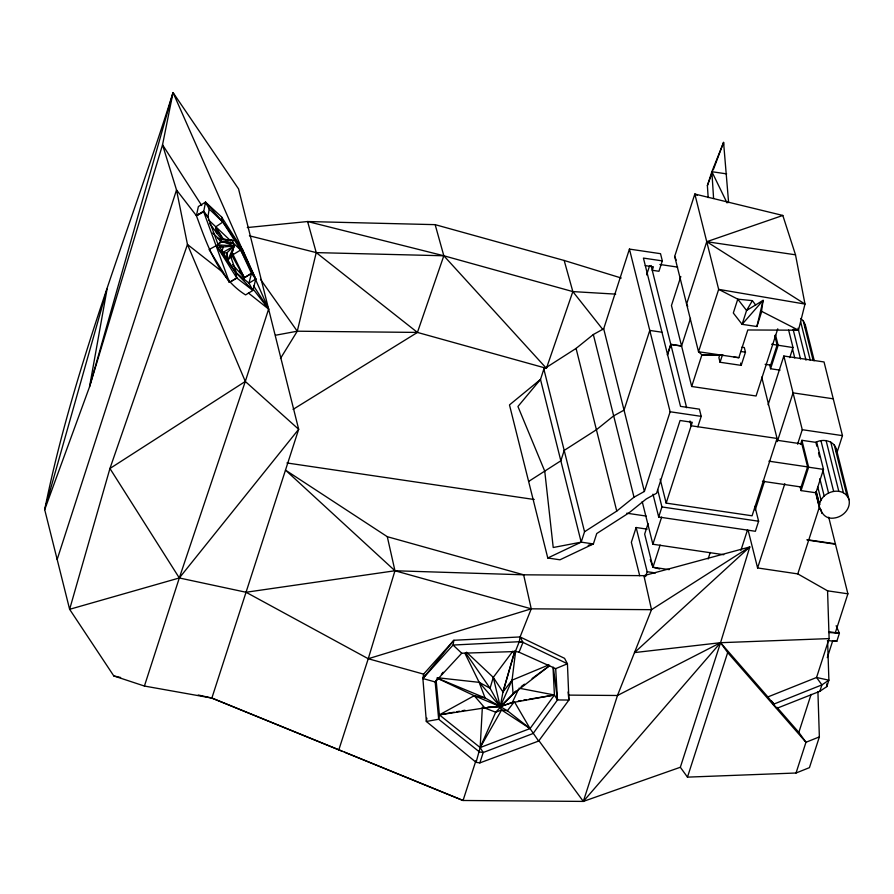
<?xml version="1.0" encoding="UTF-8"?>
<svg xmlns="http://www.w3.org/2000/svg" width="894" height="894" viewBox="0 0 894 894"><rect width="100%" height="100%" fill="white"/><g stroke="black" fill="none" stroke-linecap="round" stroke-linejoin="round"><path stroke-width="1.34" d="M762.448 481.263L801.102 486.973L807.595 466.892L801.851 443.927L801.896 440.306L816.758 442.496L823.486 469.395L815.931 492.784C818.748 503.076 819.764 520.967 835.264 517.872C843.523 516.374 850.943 508.407 849.009 499.679L836.348 449.045C833.789 440.563 823.039 438.473 815.864 442.284L816.87 446.285M520.084 636.941L519.246 641.825L522.968 642.373L567.433 663.773L568.919 700.036L538.624 741.059L479.843 762.895L476.089 762.336L426.36 721.469L422.884 678.524L423.6 674.132L453.884 640.272L520.084 636.941L564.561 658.342L567.433 663.773L555.699 668.645L519.056 652.207L522.968 642.373L520.084 636.941L531.248 608.825L523.638 574.808L387.292 536.691L285.488 470.121L394.958 570.763L531.248 608.825L651.514 609.674L749.787 546.96L720.553 642.697L680.334 767.264L583.324 801.415L463.058 800.488L211.867 698.069L198.244 694.996M723.481 145.152L723.57 142.403L711.87 171.704L707.389 185.561L708.171 197.608M476.089 762.336L480.156 747.552L482.369 707.098M479.843 762.895L483.207 752.502L480.156 747.552L495.701 712.216L513.089 693.945L512.05 680.178L515.682 650.787M426.896 718.173L426.36 721.469L438.686 719.245L479.452 751.943L483.207 752.502L533.103 733.505L557.476 699.946L555.699 668.645M207.922 216.907L209.207 209.062L205.508 202.122L198.367 206.548L196.412 215.689C207.106 244.621 218.024 277.743 245.582 294.908L252.924 290.449L255.796 278.984L242.877 250.275L221.522 216.907L205.508 202.122L203.676 211.722L229.434 282.381L236.809 278L252.924 290.449L248.979 283.152L235.357 272.078L216.382 245.571L209.118 249.549L229.434 282.381L236.809 278L235.357 272.078L218.069 244.52L207.922 216.907L203.553 211.263L196.412 215.689L176.52 189.964L162.54 144.817L173.045 92.585L238.553 188.913L298.674 429.288L211.867 698.069L144.415 686.044L113.806 675.942L69.631 609.306L44.7 509.647C73.453 366.708 129.451 231.255 173.045 92.585L268.613 309.089L245.302 381.459L179.314 577.971L144.415 686.044M514.631 651.402L502.964 691.99L500.26 706.618L501.579 710.015L530.053 728.565L538.624 741.059M756.883 326.522L763.085 300.373L746.579 310.475L742.098 324.332L756.883 326.522L761.353 312.654L763.085 300.373L742.098 324.332L733.315 313.012L737.785 299.155L752.402 300.652L755.654 305.022M280.459 358.483L297.266 331.205L316.241 252.611L307.603 221.533L247.292 227.557M734.086 357.086L738.835 357.701L747.797 329.975L798.476 330.199L804.991 304.072L795.504 254.812L782.82 215.454L694.828 194.032L674.679 256.41L698.527 351.744L701.913 354.84L723.347 355.41L701.913 354.84L691.688 386.487L756.067 395.997L777.758 328.847M232.652 242.632L240.687 250.007L251.471 273.374L248.979 283.152L255.796 278.984L240.687 250.007L222.841 222.047L205.508 202.122L206.592 204.525M230.931 257.774L234.06 245.962L232.686 240.486L217.812 238.43M243.671 280.191L244.353 277.721L231.87 252.186M173.045 92.585L89.523 386.878L44.7 509.647L107.056 289.108L89.523 386.878L162.54 144.817L201.731 205.519M466.545 652.195L493.287 677.384L502.964 691.99L515.011 650.765M512.91 651.145L493.287 677.384L490.046 688.224L500.26 706.618L507.39 710.741L530.053 728.565L554.425 695.007L553.028 667.36M338.67 750.301L368.25 658.733L394.958 570.763L387.292 536.691M227.244 261.372L230.686 256.489L234.06 245.962L219.544 240.497L221.757 241.715L233.368 243.224L221.757 241.715L212.761 232.976M667.382 354.773L670.757 344.257L681.563 346.012L690.514 318.32M57.16 559.476L176.52 189.964L187.461 244.475L245.302 381.459L298.674 429.288L179.314 577.971L69.631 609.306L109.94 468.501L187.461 244.475L223.489 272.782M645.244 265.619L653.38 266.814L652.262 270.29L658.956 271.273L662.32 260.88L660.521 253.684L629.432 249.091L603.696 328.791L593.325 334.524L576.071 348.414L543.854 369.066L540.49 379.458L517.939 406.491L544.737 471.127L553.218 547.508L581.189 542.144L593.381 543.943L596.734 533.539L628.951 512.888L646.206 498.997L656.576 493.264L680.077 420.504L692.269 422.303L666.164 503.11L752.077 515.793L777.054 438.451L761.71 377.112M475.943 760.604L463.058 800.488L344.548 752.167M646.641 274.883L649.614 265.708M581.189 542.144L540.49 379.458L509.479 404.915L547.776 558.001L581.189 542.144L584.542 531.74L543.854 369.066M680.815 276.537L671.45 305.547L691.688 386.487M584.542 531.74L616.759 511.089L634.014 497.198L644.384 491.465L670.131 411.765L629.432 249.091M647.178 529.147L636.126 527.516L631.354 542.3L639.724 575.781M648.038 523.649L644.663 534.098L652.955 567.243L659.694 568.986M754.894 506.328L758.615 521.224L755.374 531.282L658.699 517.011L661.94 506.943L657.582 489.487M723.794 554.716L652.877 544.245L661.661 517.056M645.591 576.641L647.178 571.713L636.126 527.516M719.67 355.209L718.888 357.622L720.05 362.26L741.204 365.378L745.473 352.18L744.311 347.542L741.897 347.185M697.845 426.751L701.209 416.358L699.41 409.161L680.513 406.368L643.423 258.087L662.32 260.88M669.215 569.646L652.955 567.243L660.13 545.038M720.05 362.26L722.285 355.343M538.87 740.623L583.324 801.415L617.475 695.487L651.514 609.674L643.904 575.658L523.638 574.808L394.958 570.763L246.029 592.253L179.314 577.971L109.94 468.501L245.302 381.459M708.137 558.973L710.249 552.436M780.049 370.15L770.583 368.753L778.138 345.352L775.456 334.602M768.102 404.747L783.837 356.024L824.033 361.958L842.461 435.635L837.052 452.386M789.748 357.634L793.012 347.554L788.631 330.076M740.88 550.458L747.574 529.74M755.173 510.094L764.538 481.117M777.311 441.591L793.056 392.868L833.253 398.802M817.921 691.822L819.362 736.902L809.439 767.644L796.04 773.008L687.464 777.132L727.682 652.575L720.553 642.697L634.494 652.586L749.787 546.96L643.904 575.658M835.342 632.673L847.892 593.817L827.565 590.822L797.794 573.903L757.598 567.958L784.82 483.688M797.582 444.184L802.264 429.701L783.837 356.024M800.633 444.206L801.896 440.306L808.623 467.193L801.058 490.594L815.931 492.784M816.021 491.644L819.563 504.797C821.117 490.862 844.048 485.163 849.009 499.679M797.794 573.903L819.25 507.479M796.04 773.008L805.963 742.266L798.834 732.387L811.104 694.381M827.565 590.822L829.118 638.595L816.557 677.484L767.89 696.929L720.553 642.697L617.475 695.487L568.662 695.107M827.285 657.626L832.75 640.696L836.818 641.3L839.41 633.265L836.147 625.699M767.89 696.929L776.741 708.361L819.832 691.308L821.91 684.893L828.883 680.189L827.609 640.573M819.832 691.308L826.816 686.603L828.883 680.189L816.557 677.484L821.91 684.893L773.232 704.338M667.449 355.052L670.846 344.592L681.563 346.012M221.533 252.22L223.332 246.979L234.06 245.962L227.769 260.188M293.076 409.385L417.431 332.423L443.826 255.773L435.154 224.651L307.603 221.533L443.826 255.773L572.842 291.589L615.709 294.137M275.531 335.239L297.266 331.205L417.431 332.423L546.424 368.339L572.842 291.589L564.17 260.467L435.154 224.651M707.389 185.561L712.294 172.486M713.278 169.871L723.57 142.403L728.61 202.58M461.74 653.223L435.166 681.943L422.884 678.524L453.884 640.272L453.057 645.043L461.74 653.223L515.346 651.547L519.258 641.713L522.968 642.373M548.994 664.812L512.05 680.178L500.26 706.618L484.827 707.892L439.39 714.854L438.686 719.245L435.166 681.943L438.697 677.618M518.464 689.386L512.273 702.617L500.26 706.618L487.867 706.953M232.865 248.308L234.06 245.962L218.114 244.867M480.156 747.552L501.579 710.015L507.39 710.741L514.352 701.656L530.053 728.565L480.156 747.552L439.39 714.854L436.138 680.312M752.402 300.652L746.579 310.475L737.785 299.155L718.664 289.365L694.828 194.032L697.208 195.261M502.964 691.99L512.05 680.178M441.357 674.378L443.122 672.221M583.324 801.415L720.553 642.697L829.118 638.595M422.884 678.524L453.057 645.043L519.258 641.713M549.508 665.784L513.089 693.945L516.062 691.062L500.26 706.618L474.222 695.7L437.11 678.133M521.213 686.57L524.476 684.156M532.109 678.524L549.553 665.639M216.605 233.602L215.577 226.953L222.841 222.047L221.522 216.907M528.622 481.453L560.84 460.801L564.203 450.408L596.41 429.746L613.675 415.855L624.034 410.134L649.782 330.434L661.973 332.233M218.069 244.52L216.382 245.571L236.809 278M221.757 241.715L217.778 244.163L221.757 241.726L232.686 240.486L217.6 238.441M230.786 254.756L233.345 254.477L240.687 250.007L242.877 250.275L222.841 222.047L209.207 209.062M232.596 264.702L244.353 277.721L251.471 273.374L255.796 278.984M239.514 270.904L244.353 277.721L251.471 273.396M222.26 252.834L234.06 245.962L227.165 252.589L223.511 253.147M568.081 691.967L568.919 700.036L557.476 699.946L554.425 695.007L512.273 702.617L514.352 701.656L500.26 706.618L485.062 697.923L474.222 695.7L439.39 714.854L454.163 712.183M203.676 211.722L196.412 215.689L203.62 211.498L208.034 217.354M819.362 736.902L805.963 742.266L727.682 652.575M501.579 710.015L495.701 712.216L483.576 707.567M782.82 215.454L706.741 241.704L686.603 304.083L687.754 306.363M246.029 592.253L368.25 658.733L531.248 608.825M588.174 545.351L593.381 543.943L559.957 559.8L547.776 558.001M456.845 711.702L459.538 711.222M462.22 710.73L464.914 710.249M518.352 700.997L521.034 700.55M523.705 700.103L526.376 699.667M529.047 699.22L554.425 695.007L519.034 688.179M219.578 247.437L223.332 246.979L218.091 245.213M249.415 235.804L316.241 252.611L443.826 255.773L546.424 368.339M828.682 632.471L839.41 633.265L828.57 631.667M827.431 640.607L836.818 641.3M221.589 239.346L232.686 240.486M438.574 677.853L479.162 682.346L490.046 688.224L465.718 653.011M793.067 329.495L798.476 330.199L760.794 310.922M807.092 539.697L835.354 543.809L847.892 593.817M792.944 329.417L798.476 330.199M713.591 198.468L711.87 171.704L726.643 173.883M795.504 254.812L706.741 241.704L804.991 304.072L718.664 289.365L698.527 351.744L738.835 357.701M659.895 264.479L677.641 267.105M771.589 344.235L793.012 347.554M740.645 351.465L745.473 352.18M765.108 364.316L770.628 365.132L777.109 345.05L774.752 335.596M802.264 429.701L842.461 435.635M670.131 411.765L701.209 416.358M777.054 438.451L691.151 425.767L689.944 420.962M776.998 440.261L801.851 443.927M768.929 461.181L807.595 466.892M808.623 467.193L823.486 469.395M661.94 506.943L758.615 521.224M286.94 462.958L534.232 499.511M626.795 513.201L646.139 516.062M647.178 571.713L655.47 572.942M515.346 651.547L519.101 652.095M807.17 540.021L835.465 544.256L828.704 517.19M113.806 675.942L120.612 677.484M368.25 658.733L423.6 674.132L423.823 676.903M564.17 260.467L621.241 278.012M211.867 698.069L341.977 751.116M437.132 678.065L485.062 697.923L479.162 682.346L464.947 653.302M316.241 252.611L417.431 332.423M248.454 293.042L268.613 309.089L253.672 285.957M800.532 318.476L803.203 320.7L805.248 324.745L814.255 360.718M208.816 220.215L230.641 240.777M235.357 272.078L252.924 290.449M774.137 704.092L771.399 700.952L773.69 704.126M776.886 707.243L798.834 732.387M479.162 682.346L500.26 706.618L493.287 677.384M474.222 695.7L484.827 707.892M572.842 291.589L602.902 329.595M231.792 252.499L233.345 254.477M252.823 288.673L268.613 309.089M209.598 223.478L221.343 239.011M680.334 767.264L687.464 777.132M260.512 279.353L297.266 331.205M218.102 233.233L215.577 226.953L223.723 239.57M215.577 226.953L222.796 239.57M231.133 254.164L244.353 277.721M711.87 171.704L727.068 202.938M674.679 256.41L676.177 260.154M650.251 559.599L652.955 567.243M230.686 256.489L237.078 274.637M748.367 531.17L757.598 567.958M803.203 320.7L813.205 360.673M834.292 445.011L846.964 495.645M800.644 321.739L810.31 360.383M830.738 442.049L843.4 492.683M797.996 328.199L805.997 360.181M826.09 440.518L838.762 491.152M793.168 329.618L800.499 358.93M820.927 440.597L833.599 491.231M792.442 348.626L794.766 357.958M818.535 452.945L819.53 456.946M822.86 470.266L828.526 492.918M819.843 478.692L824.179 496.014M817.786 487.029L821.061 500.137M820.904 509.457L821.899 513.458M816.278 491.689L819.563 504.797M815.518 492.091L819.854 509.412M769.578 364.718L770.583 368.753M800.052 486.559L801.058 490.594M740.623 363.065L741.204 365.378M651.055 265.484L686.648 407.753M660.163 479.106L666.164 503.11M652.978 494.17L658.699 517.011M603.696 328.791L644.384 491.465M642.205 501.568L652.877 544.245M593.325 334.524L634.014 497.198M576.071 348.414L616.759 511.089M228.875 280.146L229.434 282.381M553.341 667.304L557.476 699.946M836.348 449.045L836.56 452.52M805.248 324.745L805.472 328.21M826.693 683.888L826.816 686.603M227.4 259.305L227.165 252.589L227.232 260.12"/></g></svg>
